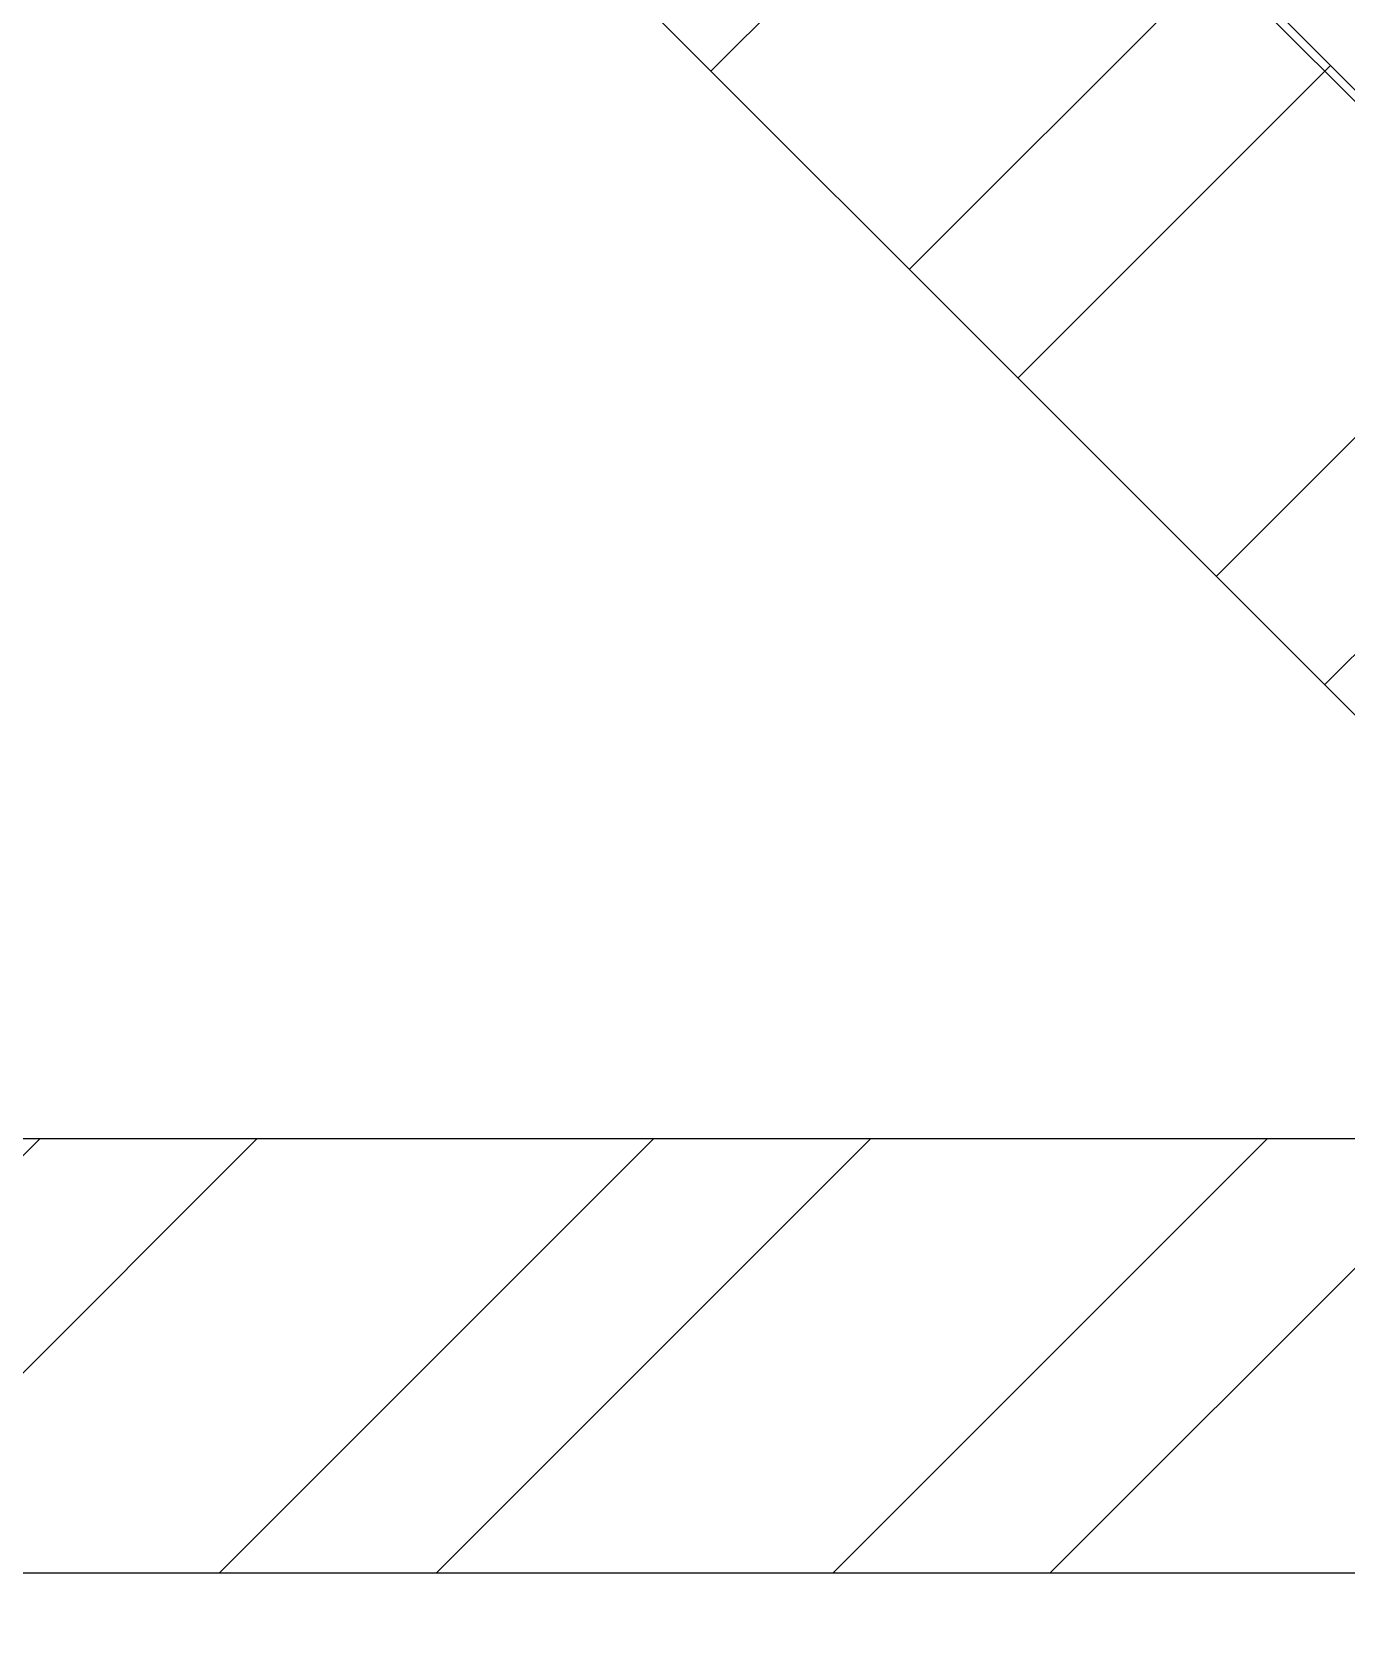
# Model space of a CAD drawing. Header units: inches. Extents: x 0 to 10293, y 0 to 4182.
# Drawn here: x 619.737 to 620.494, y 4111.363 to 4112.282 of the extents above; entities that cross this region are included whole.
import ezdxf

# ---------------------------------------------------------------- set-up
doc = ezdxf.new("R2010")
doc.units = ezdxf.units.IN
doc.header["$LTSCALE"] = 48
doc.header["$MEASUREMENT"] = 0

# ---------------------------------------------------------------- blocks, each defined once
blk = doc.blocks.new('397R5X')
blk.add_line((-0.98498, 0), (0.98498, 0))

msp = doc.modelspace()

# ---------------------------------------------------------------- hatches: boundary and pattern name
h = msp.add_hatch()
h.set_pattern_fill('STEEL', color=256, scale=2, style=0)
h.set_pattern_definition([(45, (-3342.3405, 1403.13762), (-0.176776695, 0.176776695), []), (45, (-3342.3405, 1403.26262), (-0.176776695, 0.176776695), [])])
edge = h.paths.add_edge_path()
edge.add_line((619.83551, 4112.90632), (619.65874, 4112.72954))
edge.add_line((619.65874, 4112.72954), (620.74361, 4111.64467))
edge.add_line((620.74361, 4111.64467), (617.55989, 4111.64467))
edge.add_line((617.55989, 4111.64467), (617.55989, 4111.39467))
edge.add_line((617.55989, 4111.39467), (621.35383, 4111.39467))
edge.add_line((621.35383, 4111.39467), (619.85383, 4112.89467))

# ---------------------------------------------------------------- linework, layer by layer
msp.add_line((619.85383, 4111.39467), (621.35383, 4111.39467))
at = {"flags": 128}
msp.add_lwpolyline([(619.83551, 4112.90632), (619.65874, 4112.72954), (620.74361, 4111.64467), (617.55989, 4111.64467), (617.55989, 4111.39467), (621.35383, 4111.39467), (619.85383, 4112.89467)], dxfattribs=at)
at = {"linetype": 'Continuous', "flags": 128}
msp.add_lwpolyline([(620.55989, 4111.39467), (623.18489, 4111.39467, -0.414214), (623.55989, 4111.01967), (623.55989, 4105.76967, -0.414214), (623.18489, 4105.39467), (617.93489, 4105.39467, -0.414214), (617.55989, 4105.76967), (617.55989, 4111.01967, -0.414214), (617.93489, 4111.39467), (620.55989, 4111.39467)], format="xyb", dxfattribs=at)

# ---------------------------------------------------------------- block references
at = {"extrusion": (0, 0, -1), "xscale": 0.9999969781931285, "yscale": 0.9999969781929394, "zscale": -0.999996978193125, "rotation": 44.99999999998158}
msp.add_blockref('397R5X', (-620.532, 4112.20983), dxfattribs=at)

doc.saveas('drawing.dxf')
